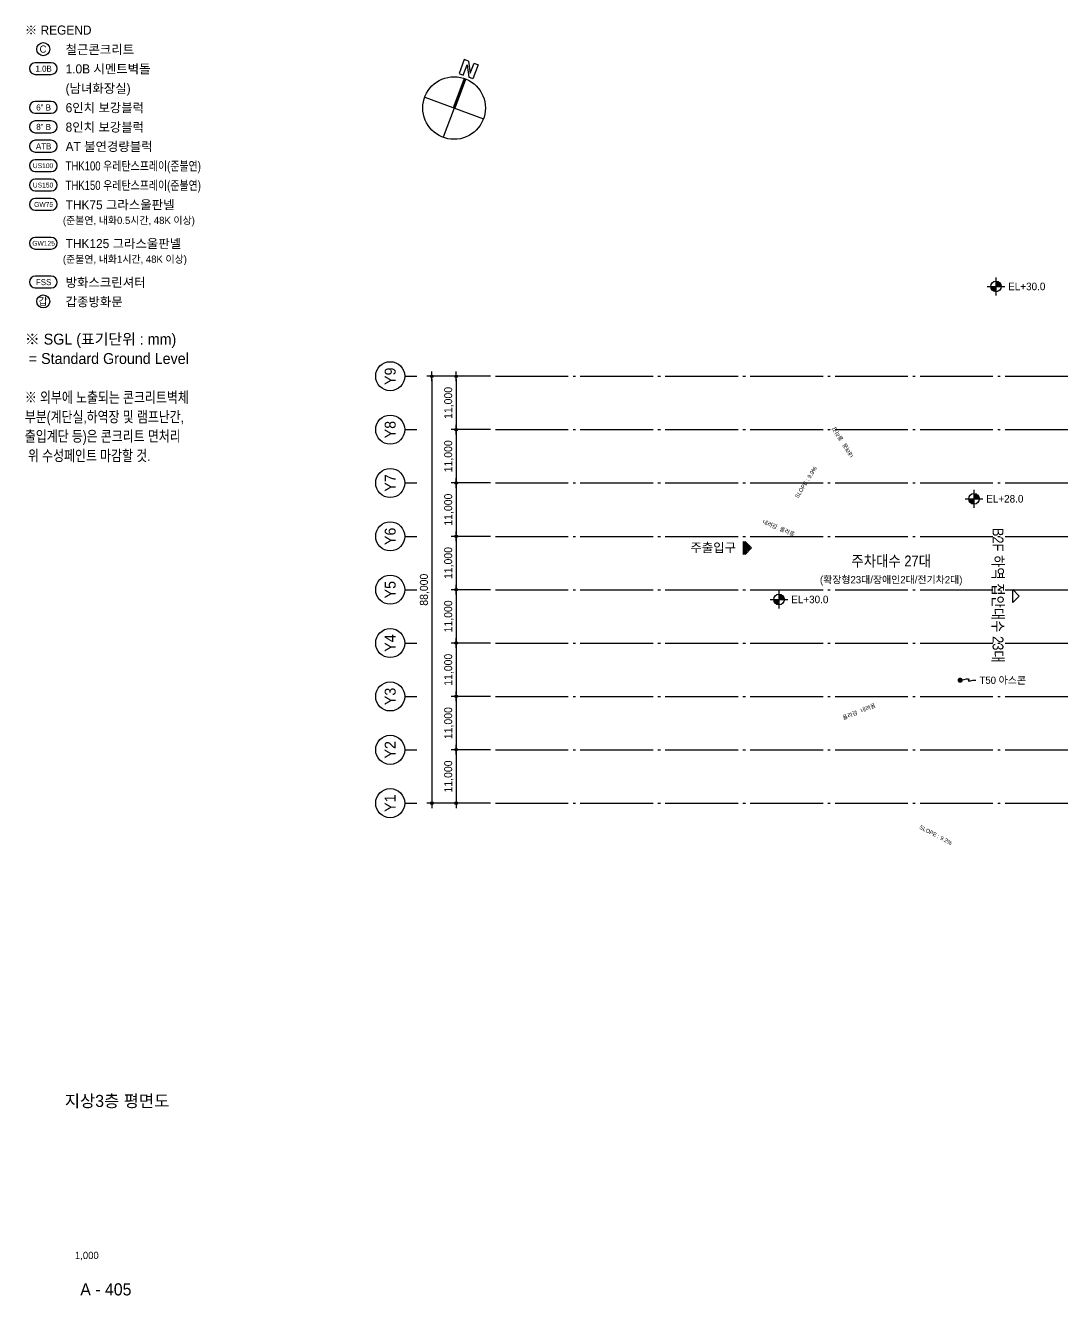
# Model space of a CAD drawing. Header units: millimetres. Extents: x 252735598 to 255219468, y 504282078 to 504550014.
# Drawn here: x 254763437 to 254977120, y 504282078 to 504543893 of the extents above; entities that cross this region are included whole.
import ezdxf
from ezdxf.enums import TextEntityAlignment as Align

# ---------------------------------------------------------------- set-up
doc = ezdxf.new("R2010")
doc.units = ezdxf.units.MM
doc.linetypes.add('CEN', pattern=[35, 30, -2, 1, -2])
for name, color, linetype in [('4A.TEC CEN', 1, 'CEN'), ('4A.TEC DIM', 7, 'Continuous'), ('4A.TEC FORM-TEXT', 3, 'Continuous'), ('4A.TEC TEXT', 7, 'Continuous'), ('4A.TEC TEXT 1', 3, 'Continuous'), ('4A.TEC TEXT 2', 3, 'Continuous'), ('4A.TEC 심볼', 7, 'Continuous'), ('㈜SE&C TEXT', 7, 'Continuous'), ('㈜SE&C TEXT 1', 3, 'Continuous'), ('㈜SE&C 심볼', 7, 'Continuous')]:
    doc.layers.add(name, color=color, linetype=linetype)
doc.styles.add('돋움', font='')
doc.styles.get('돋움').set_extended_font_data('돋움')
doc.dimstyles.new('DIM_600(외부치수)', dxfattribs={"dimscale": 400, "dimtxt": 3.3, "dimasz": 1, "dimexe": 2, "dimexo": 2, "dimgap": 1, "dimtad": 1, "dimdec": 0, "dimdsep": 46, "dimlunit": 6, "dimtxsty": '돋움', "dimblk1": 'DIMDOT', "dimblk2": 'DIMDOT', "dimsah": 1, "dimcen": 2.5, "dimdle": 1.5, "dimclrd": 8, "dimclre": 8, "dimclrt": 3, "dimadec": 0, "dimazin": 0, "dimtfac": 1, "dimtdec": 0, "dimtix": 1, "dimtmove": 2, "dimatfit": 3, "dimldrblk": 'DIMDOT', "dimfxl": 1, "dimtvp": 1, "dimtolj": 1, "dimtzin": 0, "dimarcsym": 0})

# ---------------------------------------------------------------- blocks, each defined once
blk = doc.blocks.new('a4w')
at = {"layer": '4A.TEC 심볼'}
for points in [[(-19898, 7460444), (-21873, 7460444, 1), (-21873, 7458989), (-19898, 7458989, 1)], [(-19898, 7455644), (-21873, 7455644, 1), (-21873, 7454189), (-19898, 7454189, 1)], [(-19898, 7453244), (-21873, 7453244, 1), (-21873, 7451789), (-19898, 7451789, 1)], [(-19898, 7450844), (-21873, 7450844, 1), (-21873, 7449389), (-19898, 7449389, 1)], [(-19898, 7448444), (-21873, 7448444, 1), (-21873, 7446989), (-19898, 7446989, 1)], [(-19898, 7446044), (-21873, 7446044, 1), (-21873, 7444589), (-19898, 7444589, 1)], [(-19898, 7443644), (-21873, 7443644, 1), (-21873, 7442189), (-19898, 7442189, 1)], [(-19898, 7438844), (-21873, 7438844, 1), (-21873, 7437389), (-19898, 7437389, 1)], [(-19898, 7434044), (-21873, 7434044, 1), (-21873, 7432589), (-19898, 7432589, 1)]]:
    blk.add_lwpolyline(points, format="xyb", close=True, dxfattribs=at)
for centre in [(-20886, 7462116), (-20886, 7430916)]:
    blk.add_circle(centre, 808, dxfattribs=at)
at = {"layer": '4A.TEC TEXT', "style": '돋움'}
for s, p in [('C', (-20923, 7462128)), ('갑', (-20923, 7430928))]:
    blk.add_text(s, height=900, dxfattribs=at).set_placement(p, align=Align.MIDDLE_CENTER)
for s, height, p in [('1.0B', 750, (-20845, 7459705)), ('6" B', 750, (-20845, 7454905)), ('8" B', 750, (-20845, 7452505)), ('ATB', 750, (-20845, 7450105)), ('US100', 600, (-20916, 7447705)), ('US150', 600, (-20916, 7445305)), ('GW75', 600, (-20845, 7442905)), ('GW125', 600, (-20845, 7438105)), ('FSS', 750, (-20845, 7433305))]:
    blk.add_text(s, height=height, dxfattribs=at).set_placement(p, align=Align.MIDDLE)
at = {"layer": '4A.TEC TEXT 2', "color": 3, "style": '돋움'}
for s, height, p in [('※ REGEND', 1125, (-23170, 7463576)), ('철근콘크리트', 1125, (-18130, 7461176)), ('1.0B 시멘트벽돌', 1125, (-18130, 7458776)), ('(남녀화장실)', 1125, (-18130, 7456376)), ('6인치 보강블럭', 1125, (-18130, 7453976)), ('8인치 보강블럭', 1125, (-18130, 7451576)), ('AT 불연경량블럭', 1125, (-18130, 7449176)), ('THK75 그라스울판넬', 1125, (-18130, 7441976)), ('(준불연, 내화0.5시간, 48K 이상)', 900, (-18466, 7440222)), ('THK125 그라스울판넬', 1125, (-18130, 7437176)), ('(준불연, 내화1시간, 48K 이상)', 900, (-18466, 7435422)), ('방화스크린셔터', 1125, (-18130, 7432376)), ('갑종방화문', 1125, (-18130, 7429976)), ('※ SGL (표기단위 : mm)', 1350, (-23170, 7425176)), (' = Standard Ground Level', 1350, (-23170, 7422776))]:
    blk.add_text(s, height=height, dxfattribs=at).set_placement(p, align=Align.BOTTOM_LEFT)
at = {"layer": '4A.TEC TEXT 2', "color": 3, "style": '돋움', "width": 0.8}
for s, height, p in [('THK100 우레탄스프레이(준불연)', 1125, (-18130, 7446776)), ('THK150 우레탄스프레이(준불연)', 1125, (-18130, 7444376)), ('※ 외부에 노출되는 콘크리트벽체', 1350, (-23170, 7417976)), ('부분(계단실,하역장 및 램프난간,', 1350, (-23170, 7415576)), ('출입계단 등)은 콘크리트 면처리', 1350, (-23170, 7413176)), (' 위 수성페인트 마감할 것.', 1350, (-23170, 7410776))]:
    blk.add_text(s, height=height, dxfattribs=at).set_placement(p, align=Align.BOTTOM_LEFT)
blk = doc.blocks.new('ccs122')
at = {"layer": '4A.TEC 심볼'}
blk.add_line((0, 8), (0, 3), dxfattribs=at)
blk.add_circle((0, 14), 6, dxfattribs=at)
at = {"layer": '4A.TEC TEXT 2', "color": 3, "style": '돋움'}
blk.add_attdef('NO', text='', height=4.5, dxfattribs=at).set_placement((-0.01, 14.02), align=Align.MIDDLE_CENTER)
blk = doc.blocks.new('DIMDOT')
at = {"color": 0}
blk.add_line((-2, 0), (2, 0), dxfattribs=at)
for radius in [0.5, 0.25]:
    blk.add_circle((0, 0), radius, dxfattribs=at)
blk = doc.blocks.new('*D95')
at = {"layer": '4A.TEC DIM', "color": 8, "lineweight": -2, "transparency": 16777216}
for p, q in [((48195, -103937), (40113, -103937)), ((41113, -104437), (41113, -114437)), ((48195, -114937), (40113, -114937))]:
    blk.add_line(p, q, dxfattribs=at)
at = {"layer": 'Defpoints', "color": 0, "transparency": 16777216}
for p in [(49195, -103937), (41113, -114937), (49195, -114937)]:
    blk.add_point(p, dxfattribs=at)
at = {"layer": '4A.TEC DIM', "color": 8, "lineweight": -2, "transparency": 16777216, "xscale": 500, "yscale": 500, "zscale": 500}
for p, rotation in [((41113, -103937), 90), ((41113, -114937), 270)]:
    blk.add_blockref('DIMDOT', p, dxfattribs=dict(at, rotation=rotation))
at = {"layer": '4A.TEC DIM', "color": 3, "transparency": 16777216, "insert": (39628, -109437), "char_height": 1650, "attachment_point": 5, "rotation": 90, "style": '돋움'}
blk.add_mtext('\\A1;11,000', dxfattribs=at)
blk = doc.blocks.new('*D96')
at = {"layer": '4A.TEC DIM', "color": 8, "lineweight": -2, "transparency": 16777216}
for p, q in [((48195, -92937), (35100, -92937)), ((36100, -93437), (36100, -180437)), ((48195, -180937), (35100, -180937))]:
    blk.add_line(p, q, dxfattribs=at)
at = {"layer": 'Defpoints', "color": 0, "transparency": 16777216}
for p in [(49195, -92937), (36100, -180937), (49195, -180937)]:
    blk.add_point(p, dxfattribs=at)
at = {"layer": '4A.TEC DIM', "color": 8, "lineweight": -2, "transparency": 16777216, "xscale": 500, "yscale": 500, "zscale": 500}
for p, rotation in [((36100, -92937), 90), ((36100, -180937), 270)]:
    blk.add_blockref('DIMDOT', p, dxfattribs=dict(at, rotation=rotation))
at = {"layer": '4A.TEC DIM', "color": 3, "transparency": 16777216, "insert": (34615, -136937), "char_height": 1650, "attachment_point": 5, "rotation": 90, "style": '돋움'}
blk.add_mtext('\\A1;88,000', dxfattribs=at)
blk = doc.blocks.new('*D97')
at = {"layer": '4A.TEC DIM', "color": 8, "lineweight": -2, "transparency": 16777216}
for p, q in [((48195, -169937), (40113, -169937)), ((41113, -170437), (41113, -180437)), ((48195, -180937), (40113, -180937))]:
    blk.add_line(p, q, dxfattribs=at)
at = {"layer": 'Defpoints', "color": 0, "transparency": 16777216}
for p in [(49195, -169937), (41113, -180937), (49195, -180937)]:
    blk.add_point(p, dxfattribs=at)
at = {"layer": '4A.TEC DIM', "color": 8, "lineweight": -2, "transparency": 16777216, "xscale": 500, "yscale": 500, "zscale": 500}
for p, rotation in [((41113, -169937), 90), ((41113, -180937), 270)]:
    blk.add_blockref('DIMDOT', p, dxfattribs=dict(at, rotation=rotation))
at = {"layer": '4A.TEC DIM', "color": 3, "transparency": 16777216, "insert": (39628, -175437), "char_height": 1650, "attachment_point": 5, "rotation": 90, "style": '돋움'}
blk.add_mtext('\\A1;11,000', dxfattribs=at)
blk = doc.blocks.new('*D98')
at = {"layer": '4A.TEC DIM', "color": 8, "lineweight": -2, "transparency": 16777216}
for p, q in [((48195, -158937), (40113, -158937)), ((41113, -159437), (41113, -169437)), ((48195, -169937), (40113, -169937))]:
    blk.add_line(p, q, dxfattribs=at)
at = {"layer": 'Defpoints', "color": 0, "transparency": 16777216}
for p in [(49195, -158937), (41113, -169937), (49195, -169937)]:
    blk.add_point(p, dxfattribs=at)
at = {"layer": '4A.TEC DIM', "color": 8, "lineweight": -2, "transparency": 16777216, "xscale": 500, "yscale": 500, "zscale": 500}
for p, rotation in [((41113, -158937), 90), ((41113, -169937), 270)]:
    blk.add_blockref('DIMDOT', p, dxfattribs=dict(at, rotation=rotation))
at = {"layer": '4A.TEC DIM', "color": 3, "transparency": 16777216, "insert": (39628, -164437), "char_height": 1650, "attachment_point": 5, "rotation": 90, "style": '돋움'}
blk.add_mtext('\\A1;11,000', dxfattribs=at)
blk = doc.blocks.new('*D99')
at = {"layer": '4A.TEC DIM', "color": 8, "lineweight": -2, "transparency": 16777216}
for p, q in [((48195, -147937), (40113, -147937)), ((41113, -148437), (41113, -158437)), ((48195, -158937), (40113, -158937))]:
    blk.add_line(p, q, dxfattribs=at)
at = {"layer": 'Defpoints', "color": 0, "transparency": 16777216}
for p in [(49195, -147937), (41113, -158937), (49195, -158937)]:
    blk.add_point(p, dxfattribs=at)
at = {"layer": '4A.TEC DIM', "color": 8, "lineweight": -2, "transparency": 16777216, "xscale": 500, "yscale": 500, "zscale": 500}
for p, rotation in [((41113, -147937), 90), ((41113, -158937), 270)]:
    blk.add_blockref('DIMDOT', p, dxfattribs=dict(at, rotation=rotation))
at = {"layer": '4A.TEC DIM', "color": 3, "transparency": 16777216, "insert": (39628, -153437), "char_height": 1650, "attachment_point": 5, "rotation": 90, "style": '돋움'}
blk.add_mtext('\\A1;11,000', dxfattribs=at)
blk = doc.blocks.new('*D100')
at = {"layer": '4A.TEC DIM', "color": 8, "lineweight": -2, "transparency": 16777216}
for p, q in [((48195, -136937), (40113, -136937)), ((41113, -137437), (41113, -147437)), ((48195, -147937), (40113, -147937))]:
    blk.add_line(p, q, dxfattribs=at)
at = {"layer": 'Defpoints', "color": 0, "transparency": 16777216}
for p in [(49195, -136937), (41113, -147937), (49195, -147937)]:
    blk.add_point(p, dxfattribs=at)
at = {"layer": '4A.TEC DIM', "color": 8, "lineweight": -2, "transparency": 16777216, "xscale": 500, "yscale": 500, "zscale": 500}
for p, rotation in [((41113, -136937), 90), ((41113, -147937), 270)]:
    blk.add_blockref('DIMDOT', p, dxfattribs=dict(at, rotation=rotation))
at = {"layer": '4A.TEC DIM', "color": 3, "transparency": 16777216, "insert": (39628, -142437), "char_height": 1650, "attachment_point": 5, "rotation": 90, "style": '돋움'}
blk.add_mtext('\\A1;11,000', dxfattribs=at)
blk = doc.blocks.new('*D101')
at = {"layer": '4A.TEC DIM', "color": 8, "lineweight": -2, "transparency": 16777216}
for p, q in [((48195, -125937), (40113, -125937)), ((41113, -126437), (41113, -136437)), ((48195, -136937), (40113, -136937))]:
    blk.add_line(p, q, dxfattribs=at)
at = {"layer": 'Defpoints', "color": 0, "transparency": 16777216}
for p in [(49195, -125937), (41113, -136937), (49195, -136937)]:
    blk.add_point(p, dxfattribs=at)
at = {"layer": '4A.TEC DIM', "color": 8, "lineweight": -2, "transparency": 16777216, "xscale": 500, "yscale": 500, "zscale": 500}
for p, rotation in [((41113, -125937), 90), ((41113, -136937), 270)]:
    blk.add_blockref('DIMDOT', p, dxfattribs=dict(at, rotation=rotation))
at = {"layer": '4A.TEC DIM', "color": 3, "transparency": 16777216, "insert": (39628, -131437), "char_height": 1650, "attachment_point": 5, "rotation": 90, "style": '돋움'}
blk.add_mtext('\\A1;11,000', dxfattribs=at)
blk = doc.blocks.new('*D102')
at = {"layer": '4A.TEC DIM', "color": 8, "lineweight": -2, "transparency": 16777216}
for p, q in [((48195, -114937), (40113, -114937)), ((41113, -115437), (41113, -125437)), ((48195, -125937), (40113, -125937))]:
    blk.add_line(p, q, dxfattribs=at)
at = {"layer": 'Defpoints', "color": 0, "transparency": 16777216}
for p in [(49195, -114937), (41113, -125937), (49195, -125937)]:
    blk.add_point(p, dxfattribs=at)
at = {"layer": '4A.TEC DIM', "color": 8, "lineweight": -2, "transparency": 16777216, "xscale": 500, "yscale": 500, "zscale": 500}
for p, rotation in [((41113, -114937), 90), ((41113, -125937), 270)]:
    blk.add_blockref('DIMDOT', p, dxfattribs=dict(at, rotation=rotation))
at = {"layer": '4A.TEC DIM', "color": 3, "transparency": 16777216, "insert": (39628, -120437), "char_height": 1650, "attachment_point": 5, "rotation": 90, "style": '돋움'}
blk.add_mtext('\\A1;11,000', dxfattribs=at)
blk = doc.blocks.new('*D104')
at = {"layer": '4A.TEC DIM', "color": 8, "lineweight": -2, "transparency": 16777216}
for p, q in [((48195, -92937), (40113, -92937)), ((41113, -93437), (41113, -103437)), ((48195, -103937), (40113, -103937))]:
    blk.add_line(p, q, dxfattribs=at)
at = {"layer": 'Defpoints', "color": 0, "transparency": 16777216}
for p in [(49195, -92937), (41113, -103937), (49195, -103937)]:
    blk.add_point(p, dxfattribs=at)
at = {"layer": '4A.TEC DIM', "color": 8, "lineweight": -2, "transparency": 16777216, "xscale": 500, "yscale": 500, "zscale": 500}
for p, rotation in [((41113, -92937), 90), ((41113, -103937), 270)]:
    blk.add_blockref('DIMDOT', p, dxfattribs=dict(at, rotation=rotation))
at = {"layer": '4A.TEC DIM', "color": 3, "transparency": 16777216, "insert": (39628, -98437), "char_height": 1650, "attachment_point": 5, "rotation": 90, "style": '돋움'}
blk.add_mtext('\\A1;11,000', dxfattribs=at)
blk = doc.blocks.new('dr-sy-018-D-M')
at = {"layer": '4A.TEC 심볼', "color": 0}
for p, q in [((-1, 16.4), (-2.5, 16.4)), ((-2.5, 16.4), (-2.5, 11.4)), ((-1, 16.4), (1, 12.8)), ((-1, 15.09), (1.05, 11.4)), ((-1, 11.4), (-1, 15.09)), ((1, 12.8), (1, 16.4)), ((1, 16.4), (2.5, 16.4)), ((2.5, 16.4), (2.5, 11.4)), ((-2.5, 11.4), (-1, 11.4)), ((2.5, 11.4), (1.05, 11.4)), ((-10.5, 0), (10.5, 0)), ((0, 0), (0, -10.5))]:
    blk.add_line(p, q, dxfattribs=at)
at = {"layer": '4A.TEC 심볼', "color": 0, "const_width": 1}
blk.add_lwpolyline([(0, 10.5), (0, 0)], dxfattribs=at)
at = {"layer": '4A.TEC 심볼', "color": 0}
blk.add_circle((0, 0), 10.5, dxfattribs=at)
blk = doc.blocks.new('FL-LEVEL1')
at = {"layer": '4A.TEC 심볼', "linetype": 'ByBlock'}
h = blk.add_hatch(color=256, dxfattribs=at)
h.paths.add_polyline_path([(295, 175), (295, 0), (470, 0, 0.414214)])
h.paths.add_polyline_path([(295, 0), (120, 0, 0.414214), (295, -175)])
for p, q in [((0, 0), (590, 0)), ((295, -295), (295, 295))]:
    blk.add_line(p, q, dxfattribs=at)
blk.add_circle((295, 0), 175, dxfattribs=at)
at = {"layer": '4A.TEC TEXT 2', "color": 3, "linetype": 'ByBlock', "style": '돋움'}
blk.add_attdef('FL', text='', height=250, dxfattribs=at).set_placement((695, 0), align=Align.MIDDLE_LEFT)
blk = doc.blocks.new('dwg9CDF')
at = {"layer": '4A.TEC 심볼', "color": 3, "linetype": 'ByBlock'}
ref = blk.add_blockref('FL-LEVEL1', (287075, -60898, 36666), dxfattribs=dict(at, xscale=6.250000000000405, yscale=6.250000000000405, zscale=6.250000000000405))
ref.add_attrib('FL', 'EL+35.0', dxfattribs={"layer": '4A.TEC TEXT 1', "color": 3, "linetype": 'ByBlock', "height": 1562.5, "style": '돋움'}).set_placement((291419, -60898, 36666), align=Align.MIDDLE_LEFT)
ref = blk.add_blockref('FL-LEVEL1', (150493, -74424, 31666), dxfattribs=dict(at, xscale=6.250000000000405, yscale=6.250000000000405, zscale=6.250000000000405))
ref.add_attrib('FL', 'EL+30.0', dxfattribs={"layer": '4A.TEC TEXT 1', "color": 3, "linetype": 'ByBlock', "height": 1562.5, "style": '돋움'}).set_placement((154837, -74424, 31666), align=Align.MIDDLE_LEFT)
ref = blk.add_blockref('FL-LEVEL1', (323089, -80342, 36666), dxfattribs=dict(at, xscale=6.250000000000405, yscale=6.250000000000405, zscale=6.250000000000405))
ref.add_attrib('FL', 'EL+40.0', dxfattribs={"layer": '4A.TEC TEXT 1', "color": 3, "linetype": 'ByBlock', "height": 1562.5, "style": '돋움'}).set_placement((327433, -80342, 36666), align=Align.MIDDLE_LEFT)
ref = blk.add_blockref('FL-LEVEL1', (329769, -89536, 46666), dxfattribs=dict(at, xscale=6.250000000000405, yscale=6.250000000000405, zscale=6.250000000000405))
ref.add_attrib('FL', 'EL+45.0', dxfattribs={"layer": '4A.TEC TEXT 1', "color": 3, "linetype": 'ByBlock', "height": 1562.5, "style": '돋움'}).set_placement((334113, -89536, 46666), align=Align.MIDDLE_LEFT)
ref = blk.add_blockref('FL-LEVEL1', (328195, -116874, 51666), dxfattribs=dict(at, xscale=6.250000000000405, yscale=6.250000000000405, zscale=6.250000000000405))
ref.add_attrib('FL', 'EL+50.0', dxfattribs={"layer": '4A.TEC TEXT 1', "color": 3, "linetype": 'ByBlock', "height": 1562.5, "style": '돋움'}).set_placement((332539, -116874, 51666), align=Align.MIDDLE_LEFT)
ref = blk.add_blockref('FL-LEVEL1', (332391, -122240, 56666), dxfattribs=dict(at, xscale=6.250000000000405, yscale=6.250000000000405, zscale=6.250000000000405))
ref.add_attrib('FL', 'EL+55.0', dxfattribs={"layer": '4A.TEC TEXT 1', "color": 3, "linetype": 'ByBlock', "height": 1562.5, "style": '돋움'}).set_placement((336735, -122240, 56666), align=Align.MIDDLE_LEFT)
ref = blk.add_blockref('FL-LEVEL1', (339218, -167717, 226666), dxfattribs=dict(at, xscale=6.250000000000405, yscale=6.250000000000405, zscale=6.250000000000405))
ref.add_attrib('FL', 'EL+60.0', dxfattribs={"layer": '4A.TEC TEXT 1', "color": 3, "linetype": 'ByBlock', "height": 1562.5, "style": '돋움'}).set_placement((343562, -167717, 226666), align=Align.MIDDLE_LEFT)
ref = blk.add_blockref('FL-LEVEL1', (332391, -197997, 56666), dxfattribs=dict(at, xscale=6.250000000000405, yscale=6.250000000000405, zscale=6.250000000000405))
ref.add_attrib('FL', 'EL+55.0', dxfattribs={"layer": '4A.TEC TEXT 1', "color": 3, "linetype": 'ByBlock', "height": 1562.5, "style": '돋움'}).set_placement((336735, -197997, 56666), align=Align.MIDDLE_LEFT)
ref = blk.add_blockref('FL-LEVEL1', (335195, -218028, 51666), dxfattribs=dict(at, xscale=6.250000000000405, yscale=6.250000000000405, zscale=6.250000000000405))
ref.add_attrib('FL', 'EL+50.0', dxfattribs={"layer": '4A.TEC TEXT 1', "color": 3, "linetype": 'ByBlock', "height": 1562.5, "style": '돋움'}).set_placement((339539, -218028, 51666), align=Align.MIDDLE_LEFT)
ref = blk.add_blockref('FL-LEVEL1', (321367, -238214, 46666), dxfattribs=dict(at, xscale=6.250000000000405, yscale=6.250000000000405, zscale=6.250000000000405))
ref.add_attrib('FL', 'EL+45.0', dxfattribs={"layer": '4A.TEC TEXT 1', "color": 3, "linetype": 'ByBlock', "height": 1562.5, "style": '돋움'}).set_placement((325711, -238214, 46666), align=Align.MIDDLE_LEFT)
ref = blk.add_blockref('FL-LEVEL1', (236546, -244313, 36666), dxfattribs=dict(at, xscale=6.250000000000405, yscale=6.250000000000405, zscale=6.250000000000405))
ref.add_attrib('FL', 'EL+35.0', dxfattribs={"layer": '4A.TEC TEXT 1', "color": 3, "linetype": 'ByBlock', "height": 1562.5, "style": '돋움'}).set_placement((240890, -244313, 36666), align=Align.MIDDLE_LEFT)
ref = blk.add_blockref('FL-LEVEL1', (171588, -245977, 31666), dxfattribs=dict(at, xscale=6.250000000000405, yscale=6.250000000000405, zscale=6.250000000000405))
ref.add_attrib('FL', 'EL+30.0', dxfattribs={"layer": '4A.TEC TEXT 1', "color": 3, "linetype": 'ByBlock', "height": 1562.5, "style": '돋움'}).set_placement((175932, -245977, 31666), align=Align.MIDDLE_LEFT)
ref = blk.add_blockref('FL-LEVEL1', (303281, -247320, 41666), dxfattribs=dict(at, xscale=6.250000000000405, yscale=6.250000000000405, zscale=6.250000000000405))
ref.add_attrib('FL', 'EL+40.0', dxfattribs={"layer": '4A.TEC TEXT 1', "color": 3, "linetype": 'ByBlock', "height": 1562.5, "style": '돋움'}).set_placement((307625, -247320, 41666), align=Align.MIDDLE_LEFT)
blk = doc.blocks.new('dwgFD3B')
at = {"layer": '4A.TEC CEN', "color": 250, "ltscale": 500}
for p, q in [((49194.51, -92936.83, -3333.33), (358000, -92936.83, -3333.33)), ((49194.51, -103936.83, -3333.33), (358000, -103936.83, -3333.33)), ((49194.51, -114936.83, -3333.33), (358000, -114936.83, -3333.33)), ((49194.51, -125936.83, -3333.33), (358000, -125936.83, -3333.33)), ((49194.51, -136936.83, -3333.33), (358000, -136936.83, -3333.33)), ((49194.51, -147936.83, -3333.33), (358000, -147936.83, -3333.33)), ((49194.51, -158936.83, -3333.33), (358000, -158936.83, -3333.33)), ((49194.51, -169936.83, -3333.33), (358000, -169936.83, -3333.33)), ((49194.51, -180936.83, -3333.33), (358000, -180936.83, -3333.33))]:
    blk.add_line(p, q, dxfattribs=at)
at = {"layer": '4A.TEC 심볼'}
ref = blk.add_blockref('ccs122', (34531.36, -92936.83, 1666.22), dxfattribs=dict(at, xscale=499.9999977496833, yscale=499.9999977496833, zscale=499.9999977496833, rotation=90))
ref.add_attrib('NO', 'Y9', dxfattribs={"layer": '0', "color": 3, "height": 2250, "rotation": 90, "style": '돋움'}).set_placement((27522.4, -92939.91, 1666.22), align=Align.MIDDLE_CENTER)
ref = blk.add_blockref('ccs122', (34531.36, -103936.83, 1666.22), dxfattribs=dict(at, xscale=499.9999977496833, yscale=499.9999977496833, zscale=499.9999977496833, rotation=90))
ref.add_attrib('NO', 'Y8', dxfattribs={"layer": '0', "color": 3, "height": 2250, "rotation": 90, "style": '돋움'}).set_placement((27522.4, -103939.91, 1666.22), align=Align.MIDDLE_CENTER)
ref = blk.add_blockref('ccs122', (34531.36, -114936.83, 1666.22), dxfattribs=dict(at, xscale=499.9999977496833, yscale=499.9999977496833, zscale=499.9999977496833, rotation=90))
ref.add_attrib('NO', 'Y7', dxfattribs={"layer": '0', "color": 3, "height": 2250, "rotation": 90, "style": '돋움'}).set_placement((27522.41, -114939.91, 1666.22), align=Align.MIDDLE_CENTER)
ref = blk.add_blockref('ccs122', (34531.36, -125936.83, 1666.22), dxfattribs=dict(at, xscale=499.9999977496833, yscale=499.9999977496833, zscale=499.9999977496833, rotation=90))
ref.add_attrib('NO', 'Y6', dxfattribs={"layer": '0', "color": 3, "height": 2250, "rotation": 90, "style": '돋움'}).set_placement((27522.4, -125939.91, 1666.22), align=Align.MIDDLE_CENTER)
ref = blk.add_blockref('ccs122', (34531.36, -136936.83, 1666.22), dxfattribs=dict(at, xscale=499.9999977496833, yscale=499.9999977496833, zscale=499.9999977496833, rotation=90))
ref.add_attrib('NO', 'Y5', dxfattribs={"layer": '0', "color": 3, "height": 2250, "rotation": 90, "style": '돋움'}).set_placement((27522.41, -136939.91, 1666.22), align=Align.MIDDLE_CENTER)
ref = blk.add_blockref('ccs122', (34531.36, -147936.83, 1666.22), dxfattribs=dict(at, xscale=499.9999977496833, yscale=499.9999977496833, zscale=499.9999977496833, rotation=90))
ref.add_attrib('NO', 'Y4', dxfattribs={"layer": '0', "color": 3, "height": 2250, "rotation": 90, "style": '돋움'}).set_placement((27522.4, -147939.91, 1666.22), align=Align.MIDDLE_CENTER)
ref = blk.add_blockref('ccs122', (34531.36, -158936.83, 1666.22), dxfattribs=dict(at, xscale=499.9999977496833, yscale=499.9999977496833, zscale=499.9999977496833, rotation=90))
ref.add_attrib('NO', 'Y3', dxfattribs={"layer": '0', "color": 3, "height": 2250, "rotation": 90, "style": '돋움'}).set_placement((27522.4, -158939.91, 1666.22), align=Align.MIDDLE_CENTER)
ref = blk.add_blockref('ccs122', (34531.36, -169936.83, 1666.22), dxfattribs=dict(at, xscale=499.9999977496833, yscale=499.9999977496833, zscale=499.9999977496833, rotation=90))
ref.add_attrib('NO', 'Y2', dxfattribs={"layer": '0', "color": 3, "height": 2250, "rotation": 90, "style": '돋움'}).set_placement((27522.4, -169939.91, 1666.22), align=Align.MIDDLE_CENTER)
ref = blk.add_blockref('ccs122', (34531.36, -180936.83, 1666.22), dxfattribs=dict(at, xscale=499.9999977496833, yscale=499.9999977496833, zscale=499.9999977496833, rotation=90))
ref.add_attrib('NO', 'Y1', dxfattribs={"layer": '0', "color": 3, "height": 2250, "rotation": 90, "style": '돋움'}).set_placement((27522.4, -180939.91, 1666.22), align=Align.MIDDLE_CENTER)
at = {"layer": '4A.TEC DIM'}
for base, p1, p2, picture, middle in [((36100.22, -180936.83, 1666.22), (49194.51, -92936.83, 1666.22), (49194.51, -180936.83, 1666.22), '*D96', (34615.14, -136936.83, 1666.22)), ((41112.94, -103936.83, 1666.22), (49194.51, -92936.83, 1666.22), (49194.51, -103936.83, 1666.22), '*D104', (39627.86, -98436.83, 1666.22)), ((41112.94, -114936.83, 1666.22), (49194.51, -103936.83, 1666.22), (49194.51, -114936.83, 1666.22), '*D95', (39627.86, -109436.83, 1666.22)), ((41112.94, -125936.83, 1666.22), (49194.51, -114936.83, 1666.22), (49194.51, -125936.83, 1666.22), '*D102', (39627.87, -120436.83, 1666.22)), ((41112.94, -136936.83, 1666.22), (49194.51, -125936.83, 1666.22), (49194.51, -136936.83, 1666.22), '*D101', (39627.87, -131436.83, 1666.22)), ((41112.94, -147936.83, 1666.22), (49194.51, -136936.83, 1666.22), (49194.51, -147936.83, 1666.22), '*D100', (39627.87, -142436.83, 1666.22)), ((41112.94, -158936.83, 1666.22), (49194.51, -147936.83, 1666.22), (49194.51, -158936.83, 1666.22), '*D99', (39627.86, -153436.83, 1666.22)), ((41112.93, -169936.83, 1666.22), (49194.51, -158936.83, 1666.22), (49194.51, -169936.83, 1666.22), '*D98', (39627.86, -164436.83, 1666.22)), ((41112.93, -180936.83, 1666.22), (49194.51, -169936.83, 1666.22), (49194.51, -180936.83, 1666.22), '*D97', (39627.86, -175436.83, 1666.22))]:
    dim = blk.add_linear_dim(base=base, p1=p1, p2=p2, angle=90, dimstyle='DIM_600(외부치수)', override={"dimscale": 500, "dimdec": 1, "dimtxsty": '돋움', "dimblk1": 'DIMDOT', "dimblk2": 'DIMDOT'}, dxfattribs=at)
    dim.commit()
    dim.dimension.update_dxf_attribs({"geometry": picture, "text_midpoint": middle})

msp = doc.modelspace()

# ---------------------------------------------------------------- hatches: boundary and pattern name
at = {"layer": '4A.TEC 심볼'}
msp.add_hatch(color=256, dxfattribs=at).paths.add_polyline_path([(254912685.3, 504436186.6), (254911351, 504434852.3), (254911351, 504437520.9)])

# ---------------------------------------------------------------- linework, layer by layer
for points in [[(254912685.3, 504436186.6), (254911351, 504434852.3), (254911351, 504437520.9), (254912685.3, 504436186.6)], [(254913041.1, 504436186.6), (254911706.8, 504434852.3), (254911706.8, 504437520.9), (254913041.1, 504436186.6)]]:
    msp.add_lwpolyline(points, dxfattribs=at)
at = {"layer": '4A.TEC 심볼', "elevation": 3332.9}
msp.add_lwpolyline([(254968180.9, 504426278.3), (254966846.6, 504424944), (254966846.6, 504427612.6), (254968180.9, 504426278.3)], dxfattribs=at)
at = {"layer": '4A.TEC 심볼', "color": 1, "const_width": 533.7, "elevation": 0.4}
msp.add_lwpolyline([(254955749.4, 504408917.9, 1), (254956283.1, 504408917.9, 1)], format="xyb", close=True, dxfattribs=at)
at = {"layer": '4A.TEC 심볼', "color": 1}
msp.add_lwpolyline([(254956017.2, 504408917.9), (254956821.6, 504409101.5), (254957349.4, 504409186.2), (254957653.8, 504409193), (254957788.4, 504409143), (254957806.7, 504409057.4), (254957762.2, 504408957.3), (254957708.2, 504408863.7), (254957698.4, 504408797.8), (254957773.6, 504408775), (254957924.8, 504408788.4), (254958130.4, 504408825.2), (254958368.8, 504408872.8), (254958618.6, 504408918.6), (254958857.9, 504408949.7), (254959065.4, 504408953.7), (254959219.4, 504408917.9)], dxfattribs=at)

# ---------------------------------------------------------------- block references
for name in ['dwgFD3B', 'dwg9CDF']:
    msp.add_blockref(name, (254811066.5, 504564514.2, -1666.7))
at = {"layer": '4A.TEC 심볼', "color": 3, "linetype": 'ByBlock'}
ref = msp.add_blockref('FL-LEVEL1', (254957036.2, 504446320), dxfattribs=dict(at, xscale=6.250000000000405, yscale=6.250000000000405, zscale=6.250000000000405))
ref.add_attrib('FL', 'EL+28.0', dxfattribs={"layer": '4A.TEC TEXT 1', "color": 3, "linetype": 'ByBlock', "height": 1562.5, "style": '돋움'}).set_placement((254961380, 504446320), align=Align.MIDDLE_LEFT)
ref = msp.add_blockref('FL-LEVEL1', (254916860, 504425570), dxfattribs=dict(at, xscale=6.250000000000405, yscale=6.250000000000405, zscale=6.250000000000405))
ref.add_attrib('FL', 'EL+30.0', dxfattribs={"layer": '4A.TEC TEXT 1', "color": 3, "linetype": 'ByBlock', "height": 1562.5, "style": '돋움'}).set_placement((254921203.7, 504425570), align=Align.MIDDLE_LEFT)
at = {"layer": '㈜SE&C TEXT', "xscale": 1.666666666666667, "yscale": 1.666666666666667, "zscale": 1.666666666666667}
msp.add_blockref('a4w', (254801933.1, 492102134.8, 3333.3), dxfattribs=at)
at = {"layer": '㈜SE&C 심볼', "xscale": 614.3458659365483, "yscale": 614.3458659365483, "zscale": 614.3458659365483, "rotation": 339.5087343485739}
msp.add_blockref('dr-sy-018-D-M', (254851758.7, 504526864.9, 5000), dxfattribs=at)

# ---------------------------------------------------------------- texts
at = {"layer": '4A.TEC FORM-TEXT', "style": '돋움'}
msp.add_text('A - 405', height=2500, dxfattribs=at).set_placement((254780011.2, 504282113.5, 3333.3), align=Align.CENTER)
at = {"layer": '4A.TEC TEXT', "style": '돋움', "width": 0.9}
msp.add_text('B2F 하역 접안대수 23대', height=2250, rotation=270, dxfattribs=at).set_placement((254963816.9, 504426429.4, 3332.9), align=Align.MIDDLE_CENTER)
at = {"layer": '4A.TEC TEXT', "style": '돋움'}
for s, height, p in [('주출입구', 1875, (254905142.3, 504436262.2, -1666.7)), ('(확장형23대/장애인2대/전기차2대)', 1500, (254941810, 504429640))]:
    msp.add_text(s, height=height, dxfattribs=at).set_placement(p, align=Align.MIDDLE_CENTER)
at = {"layer": '4A.TEC TEXT', "style": '돋움', "width": 0.9}
msp.add_text('주차대수 27대', height=2250, dxfattribs=at).set_placement((254941810, 504433500), align=Align.MIDDLE_CENTER)
at = {"layer": '4A.TEC TEXT', "style": '돋움'}
msp.add_text('T50 아스콘', height=1500, dxfattribs=at).set_placement((254960020, 504408917.9, 0.4), align=Align.MIDDLE_LEFT)
at = {"layer": '4A.TEC TEXT 2', "style": '돋움'}
for s, height, p in [('지상3층 평면도', 2500, (254782320, 504320949.1, 3333.3)), ('1,000', 1500, (254776091.3, 504289613.4, 3333.3))]:
    msp.add_text(s, height=height, dxfattribs=at).set_placement(p, align=Align.CENTER)
at = {"layer": '㈜SE&C TEXT 1', "style": '돋움'}
for s, height, rotation, p in [('올라감', 833.33, 122.660879, (254930757.7, 504459679.4)), ('내려옴', 833.33, 122.660879, (254932916.3, 504456311.9)), ('SLOPE : 9.9%', 833.333, 57.991489, (254924238.6, 504449727.8)), ('내려감', 833.33, 337.800959, (254916826.8, 504441035.9)), ('올라옴', 833.33, 337.800959, (254920395.5, 504439579.6)), ('올라감', 833.33, 21.657146, (254933320, 504401730)), ('내려옴', 833.33, 21.657146, (254937037.6, 504403206.2, -1666.7)), ('SLOPE : 9.2%', 833.333, 332, (254951007.6, 504377002.1, -0.4))]:
    msp.add_text(s, height=height, rotation=rotation, dxfattribs=at).set_placement(p, align=Align.MIDDLE_CENTER)

doc.saveas('drawing.dxf')
